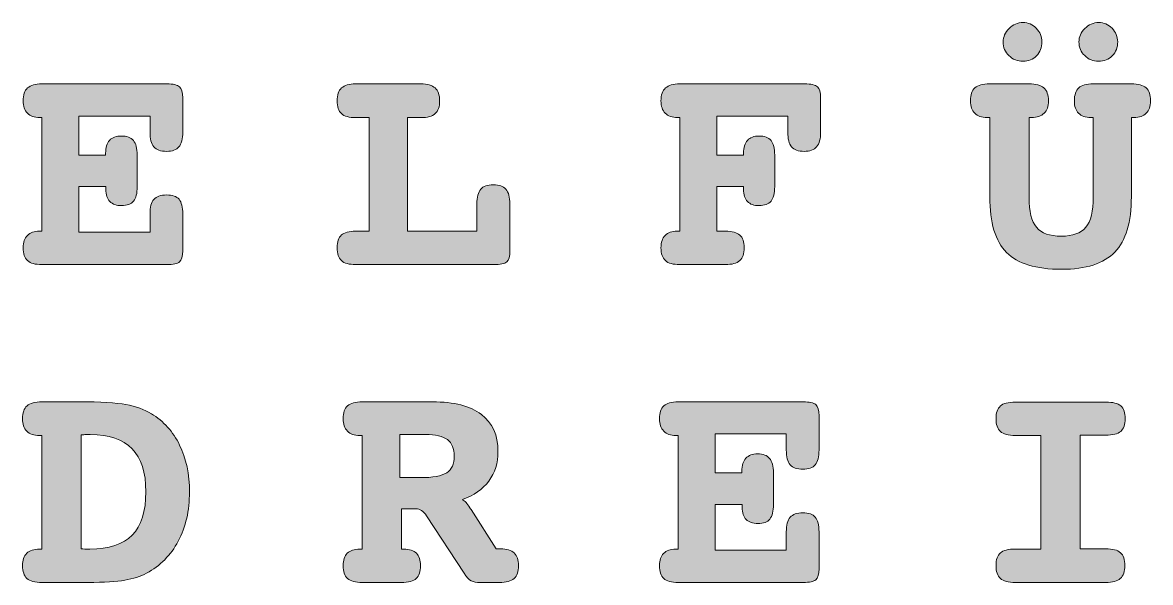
# Model space of a CAD drawing. Header units: inches. Extents: x 2 to 119, y -59 to -2.
# Drawn here: x 2 to 28.76, y -59 to -45.71 of the extents above; entities that cross this region are included whole.
import ezdxf

# ---------------------------------------------------------------- set-up
doc = ezdxf.new("R2010")
doc.units = ezdxf.units.IN
doc.header["$MEASUREMENT"] = 0
doc.layers.add('Ebene 1', color=7, linetype='Continuous')

# ---------------------------------------------------------------- blocks, each defined once
blk = doc.blocks.new('block 2')
at = {"layer": 'Ebene 1', "true_color": 0xffffff}
h = blk.add_hatch(color=7, dxfattribs=at)
h.dxf.hatch_style = 2
edge = h.paths.add_edge_path()
edge.add_spline(control_points=[(24.951, -47.964), (24.951, -47.964), (24.889, -47.964), (24.889, -47.964), (24.759, -47.964), (24.66, -47.93), (24.593, -47.862), (24.525, -47.795), (24.492, -47.696), (24.492, -47.565), (24.492, -47.423), (24.527, -47.321), (24.598, -47.258), (24.669, -47.195), (24.787, -47.164), (24.951, -47.164), (24.951, -47.164), (25.884, -47.164), (25.884, -47.164), (26.046, -47.164), (26.163, -47.195), (26.235, -47.258), (26.307, -47.321), (26.344, -47.423), (26.344, -47.565), (26.344, -47.696), (26.309, -47.795), (26.24, -47.862), (26.172, -47.93), (26.072, -47.964), (25.942, -47.964), (25.942, -47.964), (25.884, -47.964), (25.884, -47.964), (25.884, -47.964), (25.884, -49.855), (25.884, -49.855), (25.884, -50.191), (25.943, -50.429), (26.06, -50.57), (26.177, -50.711), (26.373, -50.781), (26.647, -50.781), (26.918, -50.781), (27.112, -50.71), (27.23, -50.568), (27.348, -50.426), (27.407, -50.188), (27.407, -49.855), (27.407, -49.855), (27.407, -47.964), (27.407, -47.964), (27.407, -47.964), (27.349, -47.964), (27.349, -47.964), (27.221, -47.964), (27.124, -47.93), (27.058, -47.862), (26.992, -47.795), (26.959, -47.696), (26.959, -47.565), (26.959, -47.423), (26.993, -47.321), (27.062, -47.258), (27.13, -47.195), (27.246, -47.164), (27.407, -47.164), (27.407, -47.164), (28.311, -47.164), (28.311, -47.164), (28.475, -47.164), (28.592, -47.195), (28.661, -47.258), (28.729, -47.321), (28.764, -47.423), (28.764, -47.565), (28.764, -47.696), (28.73, -47.795), (28.664, -47.862), (28.598, -47.93), (28.501, -47.964), (28.373, -47.964), (28.373, -47.964), (28.311, -47.964), (28.311, -47.964), (28.311, -47.964), (28.311, -49.841), (28.311, -49.841), (28.311, -50.449), (28.181, -50.888), (27.919, -51.159), (27.657, -51.431), (27.236, -51.567), (26.655, -51.567), (26.049, -51.567), (25.614, -51.433), (25.349, -51.167), (25.084, -50.9), (24.951, -50.458), (24.951, -49.841), (24.951, -49.841), (24.951, -47.964), (24.951, -47.964)], knot_values=[0, 0, 0, 0, 1, 1, 1, 2, 2, 2, 3, 3, 3, 4, 4, 4, 5, 5, 5, 6, 6, 6, 7, 7, 7, 8, 8, 8, 9, 9, 9, 10, 10, 10, 11, 11, 11, 12, 12, 12, 13, 13, 13, 14, 14, 14, 15, 15, 15, 16, 16, 16, 17, 17, 17, 18, 18, 18, 19, 19, 19, 20, 20, 20, 21, 21, 21, 22, 22, 22, 23, 23, 23, 24, 24, 24, 25, 25, 25, 26, 26, 26, 27, 27, 27, 28, 28, 28, 29, 29, 29, 30, 30, 30, 31, 31, 31, 32, 32, 32, 33, 33, 33, 34, 34, 34, 34], degree=3, periodic=1)
edge = h.paths.add_edge_path()
edge.add_spline(control_points=[(25.269, -46.166), (25.269, -46.045), (25.316, -45.938), (25.41, -45.846), (25.503, -45.753), (25.613, -45.706), (25.74, -45.706), (25.861, -45.706), (25.966, -45.752), (26.055, -45.844), (26.144, -45.936), (26.188, -46.043), (26.188, -46.166), (26.188, -46.301), (26.146, -46.411), (26.062, -46.497), (25.978, -46.582), (25.871, -46.625), (25.74, -46.625), (25.608, -46.625), (25.497, -46.581), (25.406, -46.493), (25.315, -46.405), (25.269, -46.296), (25.269, -46.166)], knot_values=[0, 0, 0, 0, 1, 1, 1, 2, 2, 2, 3, 3, 3, 4, 4, 4, 5, 5, 5, 6, 6, 6, 7, 7, 7, 8, 8, 8, 8], degree=3, periodic=1)
edge = h.paths.add_edge_path()
edge.add_spline(control_points=[(27.067, -46.166), (27.067, -46.045), (27.114, -45.938), (27.208, -45.846), (27.302, -45.753), (27.411, -45.706), (27.534, -45.706), (27.657, -45.706), (27.763, -45.752), (27.852, -45.844), (27.941, -45.936), (27.986, -46.043), (27.986, -46.166), (27.986, -46.301), (27.944, -46.411), (27.859, -46.497), (27.775, -46.582), (27.666, -46.625), (27.534, -46.625), (27.403, -46.625), (27.293, -46.581), (27.203, -46.493), (27.112, -46.405), (27.067, -46.296), (27.067, -46.166)], knot_values=[0, 0, 0, 0, 1, 1, 1, 2, 2, 2, 3, 3, 3, 4, 4, 4, 5, 5, 5, 6, 6, 6, 7, 7, 7, 8, 8, 8, 8], degree=3, periodic=1)
h = blk.add_hatch(color=7, dxfattribs=at)
h.dxf.hatch_style = 2
edge = h.paths.add_edge_path()
edge.add_spline(control_points=[(5.424, -47.164), (5.571, -47.164), (5.671, -47.186), (5.723, -47.231), (5.774, -47.276), (5.801, -47.364), (5.801, -47.497), (5.801, -47.497), (5.801, -48.307), (5.801, -48.307), (5.801, -48.471), (5.77, -48.589), (5.71, -48.66), (5.65, -48.731), (5.552, -48.766), (5.417, -48.766), (5.277, -48.766), (5.176, -48.731), (5.115, -48.658), (5.053, -48.586), (5.023, -48.469), (5.023, -48.307), (5.023, -48.307), (5.023, -47.927), (5.023, -47.927), (5.023, -47.927), (3.337, -47.927), (3.337, -47.927), (3.337, -47.927), (3.337, -48.853), (3.337, -48.853), (3.337, -48.853), (3.97, -48.853), (3.97, -48.853), (3.97, -48.853), (3.97, -48.81), (3.97, -48.81), (3.97, -48.675), (4.001, -48.573), (4.064, -48.504), (4.127, -48.436), (4.22, -48.401), (4.343, -48.401), (4.473, -48.401), (4.568, -48.437), (4.628, -48.508), (4.689, -48.579), (4.719, -48.694), (4.719, -48.853), (4.719, -48.853), (4.719, -49.602), (4.719, -49.602), (4.719, -49.764), (4.69, -49.879), (4.632, -49.949), (4.574, -50.019), (4.48, -50.054), (4.35, -50.054), (4.227, -50.054), (4.134, -50.022), (4.071, -49.958), (4.009, -49.895), (3.977, -49.797), (3.977, -49.667), (3.977, -49.667), (3.977, -49.602), (3.977, -49.602), (3.977, -49.602), (3.337, -49.602), (3.337, -49.602), (3.337, -49.602), (3.337, -50.684), (3.337, -50.684), (3.337, -50.684), (5.023, -50.684), (5.023, -50.684), (5.023, -50.684), (5.023, -50.253), (5.023, -50.253), (5.023, -50.092), (5.053, -49.976), (5.115, -49.906), (5.176, -49.836), (5.277, -49.801), (5.417, -49.801), (5.555, -49.801), (5.653, -49.835), (5.712, -49.904), (5.771, -49.973), (5.801, -50.089), (5.801, -50.253), (5.801, -50.253), (5.801, -51.129), (5.801, -51.129), (5.801, -51.259), (5.775, -51.346), (5.725, -51.389), (5.674, -51.433), (5.574, -51.454), (5.424, -51.454), (5.424, -51.454), (2.458, -51.454), (2.458, -51.454), (2.299, -51.454), (2.185, -51.423), (2.116, -51.36), (2.048, -51.297), (2.013, -51.195), (2.013, -51.053), (2.013, -50.927), (2.046, -50.831), (2.113, -50.763), (2.179, -50.696), (2.274, -50.662), (2.397, -50.662), (2.397, -50.662), (2.458, -50.662), (2.458, -50.662), (2.458, -50.662), (2.458, -47.964), (2.458, -47.964), (2.458, -47.964), (2.404, -47.964), (2.404, -47.964), (2.278, -47.964), (2.182, -47.929), (2.114, -47.86), (2.047, -47.792), (2.013, -47.694), (2.013, -47.565), (2.013, -47.426), (2.048, -47.324), (2.118, -47.26), (2.188, -47.196), (2.301, -47.164), (2.458, -47.164), (2.458, -47.164), (5.424, -47.164), (5.424, -47.164)], knot_values=[0, 0, 0, 0, 1, 1, 1, 2, 2, 2, 3, 3, 3, 4, 4, 4, 5, 5, 5, 6, 6, 6, 7, 7, 7, 8, 8, 8, 9, 9, 9, 10, 10, 10, 11, 11, 11, 12, 12, 12, 13, 13, 13, 14, 14, 14, 15, 15, 15, 16, 16, 16, 17, 17, 17, 18, 18, 18, 19, 19, 19, 20, 20, 20, 21, 21, 21, 22, 22, 22, 23, 23, 23, 24, 24, 24, 25, 25, 25, 26, 26, 26, 27, 27, 27, 28, 28, 28, 29, 29, 29, 30, 30, 30, 31, 31, 31, 32, 32, 32, 33, 33, 33, 34, 34, 34, 35, 35, 35, 36, 36, 36, 37, 37, 37, 38, 38, 38, 39, 39, 39, 40, 40, 40, 41, 41, 41, 42, 42, 42, 43, 43, 43, 44, 44, 44, 45, 45, 45, 46, 46, 46, 46], degree=3, periodic=1)
h = blk.add_hatch(color=7, dxfattribs=at)
h.dxf.hatch_style = 2
edge = h.paths.add_edge_path()
edge.add_spline(control_points=[(9.903, -51.454), (9.746, -51.454), (9.634, -51.423), (9.566, -51.36), (9.499, -51.297), (9.465, -51.195), (9.465, -51.053), (9.465, -50.913), (9.499, -50.813), (9.566, -50.752), (9.634, -50.692), (9.746, -50.662), (9.903, -50.662), (9.903, -50.662), (10.221, -50.662), (10.221, -50.662), (10.221, -50.662), (10.221, -47.964), (10.221, -47.964), (10.221, -47.964), (9.903, -47.964), (9.903, -47.964), (9.746, -47.964), (9.634, -47.932), (9.566, -47.869), (9.499, -47.807), (9.465, -47.706), (9.465, -47.565), (9.465, -47.426), (9.499, -47.324), (9.568, -47.26), (9.637, -47.196), (9.748, -47.164), (9.903, -47.164), (9.903, -47.164), (11.451, -47.164), (11.451, -47.164), (11.605, -47.164), (11.718, -47.196), (11.789, -47.26), (11.86, -47.324), (11.896, -47.426), (11.896, -47.565), (11.896, -47.706), (11.861, -47.807), (11.791, -47.869), (11.721, -47.932), (11.608, -47.964), (11.451, -47.964), (11.451, -47.964), (11.132, -47.964), (11.132, -47.964), (11.132, -47.964), (11.132, -50.662), (11.132, -50.662), (11.132, -50.662), (12.778, -50.662), (12.778, -50.662), (12.778, -50.662), (12.778, -50.018), (12.778, -50.018), (12.778, -49.854), (12.809, -49.736), (12.871, -49.666), (12.932, -49.594), (13.032, -49.559), (13.169, -49.559), (13.307, -49.559), (13.407, -49.594), (13.469, -49.666), (13.532, -49.736), (13.563, -49.854), (13.563, -50.018), (13.563, -50.018), (13.563, -51.129), (13.563, -51.129), (13.563, -51.259), (13.538, -51.346), (13.487, -51.389), (13.437, -51.433), (13.335, -51.454), (13.184, -51.454), (13.184, -51.454), (9.903, -51.454), (9.903, -51.454)], knot_values=[0, 0, 0, 0, 1, 1, 1, 2, 2, 2, 3, 3, 3, 4, 4, 4, 5, 5, 5, 6, 6, 6, 7, 7, 7, 8, 8, 8, 9, 9, 9, 10, 10, 10, 11, 11, 11, 12, 12, 12, 13, 13, 13, 14, 14, 14, 15, 15, 15, 16, 16, 16, 17, 17, 17, 18, 18, 18, 19, 19, 19, 20, 20, 20, 21, 21, 21, 22, 22, 22, 23, 23, 23, 24, 24, 24, 25, 25, 25, 26, 26, 26, 27, 27, 27, 28, 28, 28, 28], degree=3, periodic=1)
h = blk.add_hatch(color=7, dxfattribs=at)
h.dxf.hatch_style = 2
edge = h.paths.add_edge_path()
edge.add_spline(control_points=[(20.559, -47.164), (20.709, -47.164), (20.809, -47.186), (20.86, -47.231), (20.91, -47.276), (20.936, -47.364), (20.936, -47.497), (20.936, -47.497), (20.936, -48.307), (20.936, -48.307), (20.936, -48.469), (20.905, -48.586), (20.843, -48.658), (20.782, -48.731), (20.682, -48.766), (20.545, -48.766), (20.408, -48.766), (20.309, -48.731), (20.248, -48.66), (20.188, -48.589), (20.158, -48.471), (20.158, -48.307), (20.158, -48.307), (20.158, -47.927), (20.158, -47.927), (20.158, -47.927), (18.476, -47.927), (18.476, -47.927), (18.476, -47.927), (18.476, -48.853), (18.476, -48.853), (18.476, -48.853), (19.109, -48.853), (19.109, -48.853), (19.109, -48.853), (19.109, -48.81), (19.109, -48.81), (19.109, -48.675), (19.14, -48.573), (19.201, -48.504), (19.263, -48.436), (19.355, -48.401), (19.478, -48.401), (19.608, -48.401), (19.702, -48.437), (19.76, -48.508), (19.818, -48.579), (19.847, -48.694), (19.847, -48.853), (19.847, -48.853), (19.847, -49.602), (19.847, -49.602), (19.847, -49.764), (19.818, -49.879), (19.76, -49.949), (19.702, -50.019), (19.608, -50.054), (19.478, -50.054), (19.355, -50.054), (19.263, -50.022), (19.201, -49.958), (19.14, -49.895), (19.109, -49.797), (19.109, -49.667), (19.109, -49.667), (19.109, -49.602), (19.109, -49.602), (19.109, -49.602), (18.476, -49.602), (18.476, -49.602), (18.476, -49.602), (18.476, -50.662), (18.476, -50.662), (18.476, -50.662), (18.676, -50.662), (18.676, -50.662), (18.836, -50.662), (18.951, -50.693), (19.02, -50.754), (19.089, -50.816), (19.123, -50.915), (19.123, -51.053), (19.123, -51.195), (19.088, -51.297), (19.018, -51.36), (18.948, -51.423), (18.833, -51.454), (18.676, -51.454), (18.676, -51.454), (17.593, -51.454), (17.593, -51.454), (17.436, -51.454), (17.323, -51.423), (17.253, -51.36), (17.183, -51.297), (17.148, -51.195), (17.148, -51.053), (17.148, -50.927), (17.181, -50.831), (17.248, -50.763), (17.314, -50.696), (17.409, -50.662), (17.532, -50.662), (17.532, -50.662), (17.593, -50.662), (17.593, -50.662), (17.593, -50.662), (17.593, -47.964), (17.593, -47.964), (17.593, -47.964), (17.539, -47.964), (17.539, -47.964), (17.414, -47.964), (17.317, -47.929), (17.25, -47.86), (17.182, -47.792), (17.148, -47.694), (17.148, -47.565), (17.148, -47.426), (17.184, -47.324), (17.255, -47.26), (17.326, -47.196), (17.439, -47.164), (17.593, -47.164), (17.593, -47.164), (20.559, -47.164), (20.559, -47.164)], knot_values=[0, 0, 0, 0, 1, 1, 1, 2, 2, 2, 3, 3, 3, 4, 4, 4, 5, 5, 5, 6, 6, 6, 7, 7, 7, 8, 8, 8, 9, 9, 9, 10, 10, 10, 11, 11, 11, 12, 12, 12, 13, 13, 13, 14, 14, 14, 15, 15, 15, 16, 16, 16, 17, 17, 17, 18, 18, 18, 19, 19, 19, 20, 20, 20, 21, 21, 21, 22, 22, 22, 23, 23, 23, 24, 24, 24, 25, 25, 25, 26, 26, 26, 27, 27, 27, 28, 28, 28, 29, 29, 29, 30, 30, 30, 31, 31, 31, 32, 32, 32, 33, 33, 33, 34, 34, 34, 35, 35, 35, 36, 36, 36, 37, 37, 37, 38, 38, 38, 39, 39, 39, 40, 40, 40, 41, 41, 41, 42, 42, 42, 42], degree=3, periodic=1)
h = blk.add_hatch(color=7, dxfattribs=at)
h.dxf.hatch_style = 2
edge = h.paths.add_edge_path()
edge.add_spline(control_points=[(2.458, -59.004), (2.292, -59.004), (2.174, -58.972), (2.104, -58.91), (2.034, -58.847), (1.999, -58.745), (1.999, -58.602), (1.999, -58.475), (2.032, -58.377), (2.1, -58.311), (2.167, -58.245), (2.266, -58.211), (2.397, -58.211), (2.397, -58.211), (2.458, -58.211), (2.458, -58.211), (2.458, -58.211), (2.458, -55.513), (2.458, -55.513), (2.458, -55.513), (2.397, -55.513), (2.397, -55.513), (2.266, -55.513), (2.167, -55.479), (2.1, -55.412), (2.032, -55.344), (1.999, -55.245), (1.999, -55.115), (1.999, -54.973), (2.034, -54.87), (2.105, -54.808), (2.176, -54.745), (2.294, -54.714), (2.458, -54.714), (2.458, -54.714), (3.352, -54.714), (3.352, -54.714), (3.851, -54.714), (4.218, -54.735), (4.453, -54.779), (4.688, -54.822), (4.889, -54.894), (5.055, -54.996), (5.347, -55.174), (5.571, -55.423), (5.726, -55.743), (5.882, -56.062), (5.96, -56.433), (5.96, -56.855), (5.96, -57.299), (5.871, -57.688), (5.694, -58.022), (5.516, -58.356), (5.265, -58.61), (4.94, -58.783), (4.795, -58.86), (4.624, -58.916), (4.428, -58.951), (4.231, -58.986), (3.938, -59.004), (3.547, -59.004), (3.547, -59.004), (3.138, -59.004), (3.138, -59.004), (3.138, -59.004), (2.458, -59.004), (2.458, -59.004)], knot_values=[0, 0, 0, 0, 1, 1, 1, 2, 2, 2, 3, 3, 3, 4, 4, 4, 5, 5, 5, 6, 6, 6, 7, 7, 7, 8, 8, 8, 9, 9, 9, 10, 10, 10, 11, 11, 11, 12, 12, 12, 13, 13, 13, 14, 14, 14, 15, 15, 15, 16, 16, 16, 17, 17, 17, 18, 18, 18, 19, 19, 19, 20, 20, 20, 21, 21, 21, 22, 22, 22, 22], degree=3, periodic=1)
edge = h.paths.add_edge_path()
edge.add_spline(control_points=[(3.391, -58.205), (3.418, -58.207), (3.445, -58.209), (3.473, -58.21), (3.5, -58.211), (3.542, -58.211), (3.598, -58.211), (4.051, -58.211), (4.385, -58.101), (4.601, -57.879), (4.817, -57.657), (4.925, -57.313), (4.925, -56.848), (4.925, -56.392), (4.816, -56.052), (4.598, -55.828), (4.379, -55.603), (4.049, -55.491), (3.605, -55.491), (3.547, -55.491), (3.503, -55.492), (3.475, -55.493), (3.446, -55.494), (3.418, -55.496), (3.391, -55.499), (3.391, -55.499), (3.391, -58.205), (3.391, -58.205)], knot_values=[0, 0, 0, 0, 1, 1, 1, 2, 2, 2, 3, 3, 3, 4, 4, 4, 5, 5, 5, 6, 6, 6, 7, 7, 7, 8, 8, 8, 9, 9, 9, 9], degree=3, periodic=1)
h = blk.add_hatch(color=7, dxfattribs=at)
h.dxf.hatch_style = 2
edge = h.paths.add_edge_path()
edge.add_spline(control_points=[(11.585, -57.419), (11.551, -57.366), (11.512, -57.326), (11.469, -57.298), (11.425, -57.271), (11.38, -57.256), (11.331, -57.256), (11.331, -57.256), (10.991, -57.256), (10.991, -57.256), (10.991, -57.256), (10.991, -58.211), (10.991, -58.211), (10.991, -58.211), (11.049, -58.211), (11.049, -58.211), (11.18, -58.211), (11.278, -58.245), (11.344, -58.311), (11.41, -58.377), (11.444, -58.475), (11.444, -58.602), (11.444, -58.745), (11.409, -58.847), (11.34, -58.91), (11.272, -58.972), (11.155, -59.004), (10.991, -59.004), (10.991, -59.004), (10.058, -59.004), (10.058, -59.004), (9.897, -59.004), (9.781, -58.972), (9.711, -58.91), (9.641, -58.847), (9.606, -58.745), (9.606, -58.602), (9.606, -58.475), (9.639, -58.377), (9.705, -58.311), (9.772, -58.245), (9.87, -58.211), (10, -58.211), (10, -58.211), (10.058, -58.211), (10.058, -58.211), (10.058, -58.211), (10.058, -55.513), (10.058, -55.513), (10.058, -55.513), (10, -55.513), (10, -55.513), (9.872, -55.513), (9.775, -55.479), (9.707, -55.41), (9.64, -55.341), (9.606, -55.243), (9.606, -55.115), (9.606, -54.973), (9.641, -54.87), (9.711, -54.808), (9.781, -54.745), (9.897, -54.714), (10.058, -54.714), (10.058, -54.714), (11.726, -54.714), (11.726, -54.714), (12.237, -54.714), (12.624, -54.813), (12.887, -55.012), (13.15, -55.211), (13.281, -55.505), (13.281, -55.893), (13.281, -56.165), (13.208, -56.4), (13.062, -56.596), (12.916, -56.793), (12.707, -56.938), (12.435, -57.033), (12.493, -57.064), (12.552, -57.129), (12.612, -57.228), (12.626, -57.252), (12.636, -57.267), (12.641, -57.275), (12.641, -57.275), (13.234, -58.208), (13.234, -58.208), (13.246, -58.208), (13.261, -58.207), (13.278, -58.206), (13.294, -58.205), (13.317, -58.205), (13.346, -58.205), (13.489, -58.205), (13.595, -58.238), (13.665, -58.304), (13.735, -58.37), (13.77, -58.47), (13.77, -58.602), (13.77, -58.745), (13.734, -58.847), (13.663, -58.91), (13.592, -58.972), (13.474, -59.004), (13.31, -59.004), (13.31, -59.004), (12.865, -59.004), (12.865, -59.004), (12.771, -59.004), (12.698, -58.991), (12.645, -58.964), (12.591, -58.938), (12.535, -58.877), (12.475, -58.783), (12.475, -58.783), (11.585, -57.419), (11.585, -57.419)], knot_values=[0, 0, 0, 0, 1, 1, 1, 2, 2, 2, 3, 3, 3, 4, 4, 4, 5, 5, 5, 6, 6, 6, 7, 7, 7, 8, 8, 8, 9, 9, 9, 10, 10, 10, 11, 11, 11, 12, 12, 12, 13, 13, 13, 14, 14, 14, 15, 15, 15, 16, 16, 16, 17, 17, 17, 18, 18, 18, 19, 19, 19, 20, 20, 20, 21, 21, 21, 22, 22, 22, 23, 23, 23, 24, 24, 24, 25, 25, 25, 26, 26, 26, 27, 27, 27, 28, 28, 28, 29, 29, 29, 30, 30, 30, 31, 31, 31, 32, 32, 32, 33, 33, 33, 34, 34, 34, 35, 35, 35, 36, 36, 36, 37, 37, 37, 38, 38, 38, 39, 39, 39, 39], degree=3, periodic=1)
edge = h.paths.add_edge_path()
edge.add_spline(control_points=[(10.948, -56.515), (10.948, -56.515), (11.436, -56.515), (11.436, -56.515), (11.735, -56.515), (11.945, -56.476), (12.064, -56.399), (12.183, -56.322), (12.243, -56.191), (12.243, -56.005), (12.243, -55.824), (12.189, -55.693), (12.082, -55.612), (11.975, -55.532), (11.799, -55.491), (11.556, -55.491), (11.556, -55.491), (10.948, -55.491), (10.948, -55.491), (10.948, -55.491), (10.948, -56.515), (10.948, -56.515)], knot_values=[0, 0, 0, 0, 1, 1, 1, 2, 2, 2, 3, 3, 3, 4, 4, 4, 5, 5, 5, 6, 6, 6, 7, 7, 7, 7], degree=3, periodic=1)
h = blk.add_hatch(color=7, dxfattribs=at)
h.dxf.hatch_style = 2
edge = h.paths.add_edge_path()
edge.add_spline(control_points=[(20.523, -54.714), (20.67, -54.714), (20.77, -54.736), (20.822, -54.78), (20.873, -54.825), (20.899, -54.914), (20.899, -55.046), (20.899, -55.046), (20.899, -55.857), (20.899, -55.857), (20.899, -56.021), (20.869, -56.138), (20.809, -56.209), (20.749, -56.28), (20.651, -56.316), (20.516, -56.316), (20.376, -56.316), (20.276, -56.28), (20.214, -56.208), (20.153, -56.135), (20.122, -56.018), (20.122, -55.857), (20.122, -55.857), (20.122, -55.477), (20.122, -55.477), (20.122, -55.477), (18.436, -55.477), (18.436, -55.477), (18.436, -55.477), (18.436, -56.403), (18.436, -56.403), (18.436, -56.403), (19.069, -56.403), (19.069, -56.403), (19.069, -56.403), (19.069, -56.359), (19.069, -56.359), (19.069, -56.225), (19.1, -56.123), (19.163, -56.054), (19.226, -55.985), (19.319, -55.951), (19.442, -55.951), (19.572, -55.951), (19.667, -55.986), (19.727, -56.058), (19.788, -56.129), (19.818, -56.244), (19.818, -56.403), (19.818, -56.403), (19.818, -57.152), (19.818, -57.152), (19.818, -57.313), (19.789, -57.429), (19.731, -57.499), (19.673, -57.569), (19.579, -57.604), (19.449, -57.604), (19.326, -57.604), (19.233, -57.572), (19.17, -57.508), (19.108, -57.444), (19.076, -57.347), (19.076, -57.217), (19.076, -57.217), (19.076, -57.152), (19.076, -57.152), (19.076, -57.152), (18.436, -57.152), (18.436, -57.152), (18.436, -57.152), (18.436, -58.233), (18.436, -58.233), (18.436, -58.233), (20.122, -58.233), (20.122, -58.233), (20.122, -58.233), (20.122, -57.803), (20.122, -57.803), (20.122, -57.641), (20.153, -57.526), (20.214, -57.456), (20.276, -57.386), (20.376, -57.351), (20.516, -57.351), (20.654, -57.351), (20.752, -57.385), (20.811, -57.454), (20.87, -57.522), (20.899, -57.639), (20.899, -57.803), (20.899, -57.803), (20.899, -58.678), (20.899, -58.678), (20.899, -58.808), (20.874, -58.895), (20.824, -58.939), (20.773, -58.982), (20.673, -59.004), (20.523, -59.004), (20.523, -59.004), (17.557, -59.004), (17.557, -59.004), (17.398, -59.004), (17.284, -58.972), (17.215, -58.91), (17.146, -58.847), (17.112, -58.745), (17.112, -58.602), (17.112, -58.477), (17.145, -58.381), (17.212, -58.313), (17.278, -58.246), (17.373, -58.211), (17.496, -58.211), (17.496, -58.211), (17.557, -58.211), (17.557, -58.211), (17.557, -58.211), (17.557, -55.513), (17.557, -55.513), (17.557, -55.513), (17.503, -55.513), (17.503, -55.513), (17.377, -55.513), (17.281, -55.479), (17.213, -55.41), (17.146, -55.341), (17.112, -55.243), (17.112, -55.115), (17.112, -54.975), (17.147, -54.873), (17.217, -54.809), (17.287, -54.746), (17.4, -54.714), (17.557, -54.714), (17.557, -54.714), (20.523, -54.714), (20.523, -54.714)], knot_values=[0, 0, 0, 0, 1, 1, 1, 2, 2, 2, 3, 3, 3, 4, 4, 4, 5, 5, 5, 6, 6, 6, 7, 7, 7, 8, 8, 8, 9, 9, 9, 10, 10, 10, 11, 11, 11, 12, 12, 12, 13, 13, 13, 14, 14, 14, 15, 15, 15, 16, 16, 16, 17, 17, 17, 18, 18, 18, 19, 19, 19, 20, 20, 20, 21, 21, 21, 22, 22, 22, 23, 23, 23, 24, 24, 24, 25, 25, 25, 26, 26, 26, 27, 27, 27, 28, 28, 28, 29, 29, 29, 30, 30, 30, 31, 31, 31, 32, 32, 32, 33, 33, 33, 34, 34, 34, 35, 35, 35, 36, 36, 36, 37, 37, 37, 38, 38, 38, 39, 39, 39, 40, 40, 40, 41, 41, 41, 42, 42, 42, 43, 43, 43, 44, 44, 44, 45, 45, 45, 46, 46, 46, 46], degree=3, periodic=1)
h = blk.add_hatch(color=7, dxfattribs=at)
h.dxf.hatch_style = 2
edge = h.paths.add_edge_path()
edge.add_spline(control_points=[(27.704, -54.721), (27.875, -54.721), (27.994, -54.751), (28.062, -54.811), (28.129, -54.872), (28.163, -54.973), (28.163, -55.115), (28.163, -55.255), (28.128, -55.355), (28.058, -55.415), (27.988, -55.476), (27.87, -55.506), (27.704, -55.506), (27.704, -55.506), (27.096, -55.506), (27.096, -55.506), (27.096, -55.506), (27.096, -58.205), (27.096, -58.205), (27.096, -58.205), (27.704, -58.205), (27.704, -58.205), (27.868, -58.205), (27.984, -58.235), (28.053, -58.297), (28.121, -58.358), (28.156, -58.46), (28.156, -58.602), (28.156, -58.742), (28.12, -58.844), (28.049, -58.908), (27.978, -58.972), (27.863, -59.004), (27.704, -59.004), (27.704, -59.004), (25.555, -59.004), (25.555, -59.004), (25.391, -59.004), (25.274, -58.972), (25.204, -58.91), (25.134, -58.847), (25.099, -58.745), (25.099, -58.602), (25.099, -58.463), (25.134, -58.362), (25.202, -58.302), (25.271, -58.242), (25.389, -58.211), (25.555, -58.211), (25.555, -58.211), (26.163, -58.211), (26.163, -58.211), (26.163, -58.211), (26.163, -55.513), (26.163, -55.513), (26.163, -55.513), (25.555, -55.513), (25.555, -55.513), (25.391, -55.513), (25.274, -55.482), (25.204, -55.419), (25.134, -55.356), (25.099, -55.255), (25.099, -55.115), (25.099, -54.975), (25.134, -54.875), (25.202, -54.813), (25.271, -54.752), (25.389, -54.721), (25.555, -54.721), (25.555, -54.721), (27.704, -54.721), (27.704, -54.721)], knot_values=[0, 0, 0, 0, 1, 1, 1, 2, 2, 2, 3, 3, 3, 4, 4, 4, 5, 5, 5, 6, 6, 6, 7, 7, 7, 8, 8, 8, 9, 9, 9, 10, 10, 10, 11, 11, 11, 12, 12, 12, 13, 13, 13, 14, 14, 14, 15, 15, 15, 16, 16, 16, 17, 17, 17, 18, 18, 18, 19, 19, 19, 20, 20, 20, 21, 21, 21, 22, 22, 22, 23, 23, 23, 24, 24, 24, 24], degree=3, periodic=1)
at = {"layer": 'Ebene 1', "lineweight": 0}
for points, knots in [([(25.269, -46.166), (25.269, -46.045), (25.316, -45.938), (25.41, -45.846), (25.503, -45.753), (25.613, -45.706), (25.74, -45.706), (25.861, -45.706), (25.966, -45.752), (26.055, -45.844), (26.144, -45.936), (26.188, -46.043), (26.188, -46.166), (26.188, -46.301), (26.146, -46.411), (26.062, -46.497), (25.978, -46.582), (25.871, -46.625), (25.74, -46.625), (25.608, -46.625), (25.497, -46.581), (25.406, -46.493), (25.315, -46.405), (25.269, -46.296), (25.269, -46.166)], [0, 0, 0, 0, 1, 1, 1, 2, 2, 2, 3, 3, 3, 4, 4, 4, 5, 5, 5, 6, 6, 6, 7, 7, 7, 8, 8, 8, 8]), ([(27.067, -46.166), (27.067, -46.045), (27.114, -45.938), (27.208, -45.846), (27.302, -45.753), (27.411, -45.706), (27.534, -45.706), (27.657, -45.706), (27.763, -45.752), (27.852, -45.844), (27.941, -45.936), (27.986, -46.043), (27.986, -46.166), (27.986, -46.301), (27.944, -46.411), (27.859, -46.497), (27.775, -46.582), (27.666, -46.625), (27.534, -46.625), (27.403, -46.625), (27.293, -46.581), (27.203, -46.493), (27.112, -46.405), (27.067, -46.296), (27.067, -46.166)], [0, 0, 0, 0, 1, 1, 1, 2, 2, 2, 3, 3, 3, 4, 4, 4, 5, 5, 5, 6, 6, 6, 7, 7, 7, 8, 8, 8, 8]), ([(5.424, -47.164), (5.571, -47.164), (5.671, -47.186), (5.723, -47.231), (5.774, -47.276), (5.801, -47.364), (5.801, -47.497), (5.801, -47.497), (5.801, -48.307), (5.801, -48.307), (5.801, -48.471), (5.77, -48.589), (5.71, -48.66), (5.65, -48.731), (5.552, -48.766), (5.417, -48.766), (5.277, -48.766), (5.176, -48.731), (5.115, -48.658), (5.053, -48.586), (5.023, -48.469), (5.023, -48.307), (5.023, -48.307), (5.023, -47.927), (5.023, -47.927), (5.023, -47.927), (3.337, -47.927), (3.337, -47.927), (3.337, -47.927), (3.337, -48.853), (3.337, -48.853), (3.337, -48.853), (3.97, -48.853), (3.97, -48.853), (3.97, -48.853), (3.97, -48.81), (3.97, -48.81), (3.97, -48.675), (4.001, -48.573), (4.064, -48.504), (4.127, -48.436), (4.22, -48.401), (4.343, -48.401), (4.473, -48.401), (4.568, -48.437), (4.628, -48.508), (4.689, -48.579), (4.719, -48.694), (4.719, -48.853), (4.719, -48.853), (4.719, -49.602), (4.719, -49.602), (4.719, -49.764), (4.69, -49.879), (4.632, -49.949), (4.574, -50.019), (4.48, -50.054), (4.35, -50.054), (4.227, -50.054), (4.134, -50.022), (4.071, -49.958), (4.009, -49.895), (3.977, -49.797), (3.977, -49.667), (3.977, -49.667), (3.977, -49.602), (3.977, -49.602), (3.977, -49.602), (3.337, -49.602), (3.337, -49.602), (3.337, -49.602), (3.337, -50.684), (3.337, -50.684), (3.337, -50.684), (5.023, -50.684), (5.023, -50.684), (5.023, -50.684), (5.023, -50.253), (5.023, -50.253), (5.023, -50.092), (5.053, -49.976), (5.115, -49.906), (5.176, -49.836), (5.277, -49.801), (5.417, -49.801), (5.555, -49.801), (5.653, -49.835), (5.712, -49.904), (5.771, -49.973), (5.801, -50.089), (5.801, -50.253), (5.801, -50.253), (5.801, -51.129), (5.801, -51.129), (5.801, -51.259), (5.775, -51.346), (5.725, -51.389), (5.674, -51.433), (5.574, -51.454), (5.424, -51.454), (5.424, -51.454), (2.458, -51.454), (2.458, -51.454), (2.299, -51.454), (2.185, -51.423), (2.116, -51.36), (2.048, -51.297), (2.013, -51.195), (2.013, -51.053), (2.013, -50.927), (2.046, -50.831), (2.113, -50.763), (2.179, -50.696), (2.274, -50.662), (2.397, -50.662), (2.397, -50.662), (2.458, -50.662), (2.458, -50.662), (2.458, -50.662), (2.458, -47.964), (2.458, -47.964), (2.458, -47.964), (2.404, -47.964), (2.404, -47.964), (2.278, -47.964), (2.182, -47.929), (2.114, -47.86), (2.047, -47.792), (2.013, -47.694), (2.013, -47.565), (2.013, -47.426), (2.048, -47.324), (2.118, -47.26), (2.188, -47.196), (2.301, -47.164), (2.458, -47.164), (2.458, -47.164), (5.424, -47.164), (5.424, -47.164)], [0, 0, 0, 0, 1, 1, 1, 2, 2, 2, 3, 3, 3, 4, 4, 4, 5, 5, 5, 6, 6, 6, 7, 7, 7, 8, 8, 8, 9, 9, 9, 10, 10, 10, 11, 11, 11, 12, 12, 12, 13, 13, 13, 14, 14, 14, 15, 15, 15, 16, 16, 16, 17, 17, 17, 18, 18, 18, 19, 19, 19, 20, 20, 20, 21, 21, 21, 22, 22, 22, 23, 23, 23, 24, 24, 24, 25, 25, 25, 26, 26, 26, 27, 27, 27, 28, 28, 28, 29, 29, 29, 30, 30, 30, 31, 31, 31, 32, 32, 32, 33, 33, 33, 34, 34, 34, 35, 35, 35, 36, 36, 36, 37, 37, 37, 38, 38, 38, 39, 39, 39, 40, 40, 40, 41, 41, 41, 42, 42, 42, 43, 43, 43, 44, 44, 44, 45, 45, 45, 46, 46, 46, 46]), ([(9.903, -51.454), (9.746, -51.454), (9.634, -51.423), (9.566, -51.36), (9.499, -51.297), (9.465, -51.195), (9.465, -51.053), (9.465, -50.913), (9.499, -50.813), (9.566, -50.752), (9.634, -50.692), (9.746, -50.662), (9.903, -50.662), (9.903, -50.662), (10.221, -50.662), (10.221, -50.662), (10.221, -50.662), (10.221, -47.964), (10.221, -47.964), (10.221, -47.964), (9.903, -47.964), (9.903, -47.964), (9.746, -47.964), (9.634, -47.932), (9.566, -47.869), (9.499, -47.807), (9.465, -47.706), (9.465, -47.565), (9.465, -47.426), (9.499, -47.324), (9.568, -47.26), (9.637, -47.196), (9.748, -47.164), (9.903, -47.164), (9.903, -47.164), (11.451, -47.164), (11.451, -47.164), (11.605, -47.164), (11.718, -47.196), (11.789, -47.26), (11.86, -47.324), (11.896, -47.426), (11.896, -47.565), (11.896, -47.706), (11.861, -47.807), (11.791, -47.869), (11.721, -47.932), (11.608, -47.964), (11.451, -47.964), (11.451, -47.964), (11.132, -47.964), (11.132, -47.964), (11.132, -47.964), (11.132, -50.662), (11.132, -50.662), (11.132, -50.662), (12.778, -50.662), (12.778, -50.662), (12.778, -50.662), (12.778, -50.018), (12.778, -50.018), (12.778, -49.854), (12.809, -49.736), (12.871, -49.666), (12.932, -49.594), (13.032, -49.559), (13.169, -49.559), (13.307, -49.559), (13.407, -49.594), (13.469, -49.666), (13.532, -49.736), (13.563, -49.854), (13.563, -50.018), (13.563, -50.018), (13.563, -51.129), (13.563, -51.129), (13.563, -51.259), (13.538, -51.346), (13.487, -51.389), (13.437, -51.433), (13.335, -51.454), (13.184, -51.454), (13.184, -51.454), (9.903, -51.454), (9.903, -51.454)], [0, 0, 0, 0, 1, 1, 1, 2, 2, 2, 3, 3, 3, 4, 4, 4, 5, 5, 5, 6, 6, 6, 7, 7, 7, 8, 8, 8, 9, 9, 9, 10, 10, 10, 11, 11, 11, 12, 12, 12, 13, 13, 13, 14, 14, 14, 15, 15, 15, 16, 16, 16, 17, 17, 17, 18, 18, 18, 19, 19, 19, 20, 20, 20, 21, 21, 21, 22, 22, 22, 23, 23, 23, 24, 24, 24, 25, 25, 25, 26, 26, 26, 27, 27, 27, 28, 28, 28, 28]), ([(20.559, -47.164), (20.709, -47.164), (20.809, -47.186), (20.86, -47.231), (20.91, -47.276), (20.936, -47.364), (20.936, -47.497), (20.936, -47.497), (20.936, -48.307), (20.936, -48.307), (20.936, -48.469), (20.905, -48.586), (20.843, -48.658), (20.782, -48.731), (20.682, -48.766), (20.545, -48.766), (20.408, -48.766), (20.309, -48.731), (20.248, -48.66), (20.188, -48.589), (20.158, -48.471), (20.158, -48.307), (20.158, -48.307), (20.158, -47.927), (20.158, -47.927), (20.158, -47.927), (18.476, -47.927), (18.476, -47.927), (18.476, -47.927), (18.476, -48.853), (18.476, -48.853), (18.476, -48.853), (19.109, -48.853), (19.109, -48.853), (19.109, -48.853), (19.109, -48.81), (19.109, -48.81), (19.109, -48.675), (19.14, -48.573), (19.201, -48.504), (19.263, -48.436), (19.355, -48.401), (19.478, -48.401), (19.608, -48.401), (19.702, -48.437), (19.76, -48.508), (19.818, -48.579), (19.847, -48.694), (19.847, -48.853), (19.847, -48.853), (19.847, -49.602), (19.847, -49.602), (19.847, -49.764), (19.818, -49.879), (19.76, -49.949), (19.702, -50.019), (19.608, -50.054), (19.478, -50.054), (19.355, -50.054), (19.263, -50.022), (19.201, -49.958), (19.14, -49.895), (19.109, -49.797), (19.109, -49.667), (19.109, -49.667), (19.109, -49.602), (19.109, -49.602), (19.109, -49.602), (18.476, -49.602), (18.476, -49.602), (18.476, -49.602), (18.476, -50.662), (18.476, -50.662), (18.476, -50.662), (18.676, -50.662), (18.676, -50.662), (18.836, -50.662), (18.951, -50.693), (19.02, -50.754), (19.089, -50.816), (19.123, -50.915), (19.123, -51.053), (19.123, -51.195), (19.088, -51.297), (19.018, -51.36), (18.948, -51.423), (18.833, -51.454), (18.676, -51.454), (18.676, -51.454), (17.593, -51.454), (17.593, -51.454), (17.436, -51.454), (17.323, -51.423), (17.253, -51.36), (17.183, -51.297), (17.148, -51.195), (17.148, -51.053), (17.148, -50.927), (17.181, -50.831), (17.248, -50.763), (17.314, -50.696), (17.409, -50.662), (17.532, -50.662), (17.532, -50.662), (17.593, -50.662), (17.593, -50.662), (17.593, -50.662), (17.593, -47.964), (17.593, -47.964), (17.593, -47.964), (17.539, -47.964), (17.539, -47.964), (17.414, -47.964), (17.317, -47.929), (17.25, -47.86), (17.182, -47.792), (17.148, -47.694), (17.148, -47.565), (17.148, -47.426), (17.184, -47.324), (17.255, -47.26), (17.326, -47.196), (17.439, -47.164), (17.593, -47.164), (17.593, -47.164), (20.559, -47.164), (20.559, -47.164)], [0, 0, 0, 0, 1, 1, 1, 2, 2, 2, 3, 3, 3, 4, 4, 4, 5, 5, 5, 6, 6, 6, 7, 7, 7, 8, 8, 8, 9, 9, 9, 10, 10, 10, 11, 11, 11, 12, 12, 12, 13, 13, 13, 14, 14, 14, 15, 15, 15, 16, 16, 16, 17, 17, 17, 18, 18, 18, 19, 19, 19, 20, 20, 20, 21, 21, 21, 22, 22, 22, 23, 23, 23, 24, 24, 24, 25, 25, 25, 26, 26, 26, 27, 27, 27, 28, 28, 28, 29, 29, 29, 30, 30, 30, 31, 31, 31, 32, 32, 32, 33, 33, 33, 34, 34, 34, 35, 35, 35, 36, 36, 36, 37, 37, 37, 38, 38, 38, 39, 39, 39, 40, 40, 40, 41, 41, 41, 42, 42, 42, 42]), ([(24.951, -47.964), (24.951, -47.964), (24.889, -47.964), (24.889, -47.964), (24.759, -47.964), (24.66, -47.93), (24.593, -47.862), (24.525, -47.795), (24.492, -47.696), (24.492, -47.565), (24.492, -47.423), (24.527, -47.321), (24.598, -47.258), (24.669, -47.195), (24.787, -47.164), (24.951, -47.164), (24.951, -47.164), (25.884, -47.164), (25.884, -47.164), (26.046, -47.164), (26.163, -47.195), (26.235, -47.258), (26.307, -47.321), (26.344, -47.423), (26.344, -47.565), (26.344, -47.696), (26.309, -47.795), (26.24, -47.862), (26.172, -47.93), (26.072, -47.964), (25.942, -47.964), (25.942, -47.964), (25.884, -47.964), (25.884, -47.964), (25.884, -47.964), (25.884, -49.855), (25.884, -49.855), (25.884, -50.191), (25.943, -50.429), (26.06, -50.57), (26.177, -50.711), (26.373, -50.781), (26.647, -50.781), (26.918, -50.781), (27.112, -50.71), (27.23, -50.568), (27.348, -50.426), (27.407, -50.188), (27.407, -49.855), (27.407, -49.855), (27.407, -47.964), (27.407, -47.964), (27.407, -47.964), (27.349, -47.964), (27.349, -47.964), (27.221, -47.964), (27.124, -47.93), (27.058, -47.862), (26.992, -47.795), (26.959, -47.696), (26.959, -47.565), (26.959, -47.423), (26.993, -47.321), (27.062, -47.258), (27.13, -47.195), (27.246, -47.164), (27.407, -47.164), (27.407, -47.164), (28.311, -47.164), (28.311, -47.164), (28.475, -47.164), (28.592, -47.195), (28.661, -47.258), (28.729, -47.321), (28.764, -47.423), (28.764, -47.565), (28.764, -47.696), (28.73, -47.795), (28.664, -47.862), (28.598, -47.93), (28.501, -47.964), (28.373, -47.964), (28.373, -47.964), (28.311, -47.964), (28.311, -47.964), (28.311, -47.964), (28.311, -49.841), (28.311, -49.841), (28.311, -50.449), (28.181, -50.888), (27.919, -51.159), (27.657, -51.431), (27.236, -51.567), (26.655, -51.567), (26.049, -51.567), (25.614, -51.433), (25.349, -51.167), (25.084, -50.9), (24.951, -50.458), (24.951, -49.841), (24.951, -49.841), (24.951, -47.964), (24.951, -47.964)], [0, 0, 0, 0, 1, 1, 1, 2, 2, 2, 3, 3, 3, 4, 4, 4, 5, 5, 5, 6, 6, 6, 7, 7, 7, 8, 8, 8, 9, 9, 9, 10, 10, 10, 11, 11, 11, 12, 12, 12, 13, 13, 13, 14, 14, 14, 15, 15, 15, 16, 16, 16, 17, 17, 17, 18, 18, 18, 19, 19, 19, 20, 20, 20, 21, 21, 21, 22, 22, 22, 23, 23, 23, 24, 24, 24, 25, 25, 25, 26, 26, 26, 27, 27, 27, 28, 28, 28, 29, 29, 29, 30, 30, 30, 31, 31, 31, 32, 32, 32, 33, 33, 33, 34, 34, 34, 34]), ([(2.458, -59.004), (2.292, -59.004), (2.174, -58.972), (2.104, -58.91), (2.034, -58.847), (1.999, -58.745), (1.999, -58.602), (1.999, -58.475), (2.032, -58.377), (2.1, -58.311), (2.167, -58.245), (2.266, -58.211), (2.397, -58.211), (2.397, -58.211), (2.458, -58.211), (2.458, -58.211), (2.458, -58.211), (2.458, -55.513), (2.458, -55.513), (2.458, -55.513), (2.397, -55.513), (2.397, -55.513), (2.266, -55.513), (2.167, -55.479), (2.1, -55.412), (2.032, -55.344), (1.999, -55.245), (1.999, -55.115), (1.999, -54.973), (2.034, -54.87), (2.105, -54.808), (2.176, -54.745), (2.294, -54.714), (2.458, -54.714), (2.458, -54.714), (3.352, -54.714), (3.352, -54.714), (3.851, -54.714), (4.218, -54.735), (4.453, -54.779), (4.688, -54.822), (4.889, -54.894), (5.055, -54.996), (5.347, -55.174), (5.571, -55.423), (5.726, -55.743), (5.882, -56.062), (5.96, -56.433), (5.96, -56.855), (5.96, -57.299), (5.871, -57.688), (5.694, -58.022), (5.516, -58.356), (5.265, -58.61), (4.94, -58.783), (4.795, -58.86), (4.624, -58.916), (4.428, -58.951), (4.231, -58.986), (3.938, -59.004), (3.547, -59.004), (3.547, -59.004), (3.138, -59.004), (3.138, -59.004), (3.138, -59.004), (2.458, -59.004), (2.458, -59.004)], [0, 0, 0, 0, 1, 1, 1, 2, 2, 2, 3, 3, 3, 4, 4, 4, 5, 5, 5, 6, 6, 6, 7, 7, 7, 8, 8, 8, 9, 9, 9, 10, 10, 10, 11, 11, 11, 12, 12, 12, 13, 13, 13, 14, 14, 14, 15, 15, 15, 16, 16, 16, 17, 17, 17, 18, 18, 18, 19, 19, 19, 20, 20, 20, 21, 21, 21, 22, 22, 22, 22]), ([(11.585, -57.419), (11.551, -57.366), (11.512, -57.326), (11.469, -57.298), (11.425, -57.271), (11.38, -57.256), (11.331, -57.256), (11.331, -57.256), (10.991, -57.256), (10.991, -57.256), (10.991, -57.256), (10.991, -58.211), (10.991, -58.211), (10.991, -58.211), (11.049, -58.211), (11.049, -58.211), (11.18, -58.211), (11.278, -58.245), (11.344, -58.311), (11.41, -58.377), (11.444, -58.475), (11.444, -58.602), (11.444, -58.745), (11.409, -58.847), (11.34, -58.91), (11.272, -58.972), (11.155, -59.004), (10.991, -59.004), (10.991, -59.004), (10.058, -59.004), (10.058, -59.004), (9.897, -59.004), (9.781, -58.972), (9.711, -58.91), (9.641, -58.847), (9.606, -58.745), (9.606, -58.602), (9.606, -58.475), (9.639, -58.377), (9.705, -58.311), (9.772, -58.245), (9.87, -58.211), (10, -58.211), (10, -58.211), (10.058, -58.211), (10.058, -58.211), (10.058, -58.211), (10.058, -55.513), (10.058, -55.513), (10.058, -55.513), (10, -55.513), (10, -55.513), (9.872, -55.513), (9.775, -55.479), (9.707, -55.41), (9.64, -55.341), (9.606, -55.243), (9.606, -55.115), (9.606, -54.973), (9.641, -54.87), (9.711, -54.808), (9.781, -54.745), (9.897, -54.714), (10.058, -54.714), (10.058, -54.714), (11.726, -54.714), (11.726, -54.714), (12.237, -54.714), (12.624, -54.813), (12.887, -55.012), (13.15, -55.211), (13.281, -55.505), (13.281, -55.893), (13.281, -56.165), (13.208, -56.4), (13.062, -56.596), (12.916, -56.793), (12.707, -56.938), (12.435, -57.033), (12.493, -57.064), (12.552, -57.129), (12.612, -57.228), (12.626, -57.252), (12.636, -57.267), (12.641, -57.275), (12.641, -57.275), (13.234, -58.208), (13.234, -58.208), (13.246, -58.208), (13.261, -58.207), (13.278, -58.206), (13.294, -58.205), (13.317, -58.205), (13.346, -58.205), (13.489, -58.205), (13.595, -58.238), (13.665, -58.304), (13.735, -58.37), (13.77, -58.47), (13.77, -58.602), (13.77, -58.745), (13.734, -58.847), (13.663, -58.91), (13.592, -58.972), (13.474, -59.004), (13.31, -59.004), (13.31, -59.004), (12.865, -59.004), (12.865, -59.004), (12.771, -59.004), (12.698, -58.991), (12.645, -58.964), (12.591, -58.938), (12.535, -58.877), (12.475, -58.783), (12.475, -58.783), (11.585, -57.419), (11.585, -57.419)], [0, 0, 0, 0, 1, 1, 1, 2, 2, 2, 3, 3, 3, 4, 4, 4, 5, 5, 5, 6, 6, 6, 7, 7, 7, 8, 8, 8, 9, 9, 9, 10, 10, 10, 11, 11, 11, 12, 12, 12, 13, 13, 13, 14, 14, 14, 15, 15, 15, 16, 16, 16, 17, 17, 17, 18, 18, 18, 19, 19, 19, 20, 20, 20, 21, 21, 21, 22, 22, 22, 23, 23, 23, 24, 24, 24, 25, 25, 25, 26, 26, 26, 27, 27, 27, 28, 28, 28, 29, 29, 29, 30, 30, 30, 31, 31, 31, 32, 32, 32, 33, 33, 33, 34, 34, 34, 35, 35, 35, 36, 36, 36, 37, 37, 37, 38, 38, 38, 39, 39, 39, 39]), ([(20.523, -54.714), (20.67, -54.714), (20.77, -54.736), (20.822, -54.78), (20.873, -54.825), (20.899, -54.914), (20.899, -55.046), (20.899, -55.046), (20.899, -55.857), (20.899, -55.857), (20.899, -56.021), (20.869, -56.138), (20.809, -56.209), (20.749, -56.28), (20.651, -56.316), (20.516, -56.316), (20.376, -56.316), (20.276, -56.28), (20.214, -56.208), (20.153, -56.135), (20.122, -56.018), (20.122, -55.857), (20.122, -55.857), (20.122, -55.477), (20.122, -55.477), (20.122, -55.477), (18.436, -55.477), (18.436, -55.477), (18.436, -55.477), (18.436, -56.403), (18.436, -56.403), (18.436, -56.403), (19.069, -56.403), (19.069, -56.403), (19.069, -56.403), (19.069, -56.359), (19.069, -56.359), (19.069, -56.225), (19.1, -56.123), (19.163, -56.054), (19.226, -55.985), (19.319, -55.951), (19.442, -55.951), (19.572, -55.951), (19.667, -55.986), (19.727, -56.058), (19.788, -56.129), (19.818, -56.244), (19.818, -56.403), (19.818, -56.403), (19.818, -57.152), (19.818, -57.152), (19.818, -57.313), (19.789, -57.429), (19.731, -57.499), (19.673, -57.569), (19.579, -57.604), (19.449, -57.604), (19.326, -57.604), (19.233, -57.572), (19.17, -57.508), (19.108, -57.444), (19.076, -57.347), (19.076, -57.217), (19.076, -57.217), (19.076, -57.152), (19.076, -57.152), (19.076, -57.152), (18.436, -57.152), (18.436, -57.152), (18.436, -57.152), (18.436, -58.233), (18.436, -58.233), (18.436, -58.233), (20.122, -58.233), (20.122, -58.233), (20.122, -58.233), (20.122, -57.803), (20.122, -57.803), (20.122, -57.641), (20.153, -57.526), (20.214, -57.456), (20.276, -57.386), (20.376, -57.351), (20.516, -57.351), (20.654, -57.351), (20.752, -57.385), (20.811, -57.454), (20.87, -57.522), (20.899, -57.639), (20.899, -57.803), (20.899, -57.803), (20.899, -58.678), (20.899, -58.678), (20.899, -58.808), (20.874, -58.895), (20.824, -58.939), (20.773, -58.982), (20.673, -59.004), (20.523, -59.004), (20.523, -59.004), (17.557, -59.004), (17.557, -59.004), (17.398, -59.004), (17.284, -58.972), (17.215, -58.91), (17.146, -58.847), (17.112, -58.745), (17.112, -58.602), (17.112, -58.477), (17.145, -58.381), (17.212, -58.313), (17.278, -58.246), (17.373, -58.211), (17.496, -58.211), (17.496, -58.211), (17.557, -58.211), (17.557, -58.211), (17.557, -58.211), (17.557, -55.513), (17.557, -55.513), (17.557, -55.513), (17.503, -55.513), (17.503, -55.513), (17.377, -55.513), (17.281, -55.479), (17.213, -55.41), (17.146, -55.341), (17.112, -55.243), (17.112, -55.115), (17.112, -54.975), (17.147, -54.873), (17.217, -54.809), (17.287, -54.746), (17.4, -54.714), (17.557, -54.714), (17.557, -54.714), (20.523, -54.714), (20.523, -54.714)], [0, 0, 0, 0, 1, 1, 1, 2, 2, 2, 3, 3, 3, 4, 4, 4, 5, 5, 5, 6, 6, 6, 7, 7, 7, 8, 8, 8, 9, 9, 9, 10, 10, 10, 11, 11, 11, 12, 12, 12, 13, 13, 13, 14, 14, 14, 15, 15, 15, 16, 16, 16, 17, 17, 17, 18, 18, 18, 19, 19, 19, 20, 20, 20, 21, 21, 21, 22, 22, 22, 23, 23, 23, 24, 24, 24, 25, 25, 25, 26, 26, 26, 27, 27, 27, 28, 28, 28, 29, 29, 29, 30, 30, 30, 31, 31, 31, 32, 32, 32, 33, 33, 33, 34, 34, 34, 35, 35, 35, 36, 36, 36, 37, 37, 37, 38, 38, 38, 39, 39, 39, 40, 40, 40, 41, 41, 41, 42, 42, 42, 43, 43, 43, 44, 44, 44, 45, 45, 45, 46, 46, 46, 46]), ([(27.704, -54.721), (27.875, -54.721), (27.994, -54.751), (28.062, -54.811), (28.129, -54.872), (28.163, -54.973), (28.163, -55.115), (28.163, -55.255), (28.128, -55.355), (28.058, -55.415), (27.988, -55.476), (27.87, -55.506), (27.704, -55.506), (27.704, -55.506), (27.096, -55.506), (27.096, -55.506), (27.096, -55.506), (27.096, -58.205), (27.096, -58.205), (27.096, -58.205), (27.704, -58.205), (27.704, -58.205), (27.868, -58.205), (27.984, -58.235), (28.053, -58.297), (28.121, -58.358), (28.156, -58.46), (28.156, -58.602), (28.156, -58.742), (28.12, -58.844), (28.049, -58.908), (27.978, -58.972), (27.863, -59.004), (27.704, -59.004), (27.704, -59.004), (25.555, -59.004), (25.555, -59.004), (25.391, -59.004), (25.274, -58.972), (25.204, -58.91), (25.134, -58.847), (25.099, -58.745), (25.099, -58.602), (25.099, -58.463), (25.134, -58.362), (25.202, -58.302), (25.271, -58.242), (25.389, -58.211), (25.555, -58.211), (25.555, -58.211), (26.163, -58.211), (26.163, -58.211), (26.163, -58.211), (26.163, -55.513), (26.163, -55.513), (26.163, -55.513), (25.555, -55.513), (25.555, -55.513), (25.391, -55.513), (25.274, -55.482), (25.204, -55.419), (25.134, -55.356), (25.099, -55.255), (25.099, -55.115), (25.099, -54.975), (25.134, -54.875), (25.202, -54.813), (25.271, -54.752), (25.389, -54.721), (25.555, -54.721), (25.555, -54.721), (27.704, -54.721), (27.704, -54.721)], [0, 0, 0, 0, 1, 1, 1, 2, 2, 2, 3, 3, 3, 4, 4, 4, 5, 5, 5, 6, 6, 6, 7, 7, 7, 8, 8, 8, 9, 9, 9, 10, 10, 10, 11, 11, 11, 12, 12, 12, 13, 13, 13, 14, 14, 14, 15, 15, 15, 16, 16, 16, 17, 17, 17, 18, 18, 18, 19, 19, 19, 20, 20, 20, 21, 21, 21, 22, 22, 22, 23, 23, 23, 24, 24, 24, 24]), ([(3.391, -58.205), (3.418, -58.207), (3.445, -58.209), (3.473, -58.21), (3.5, -58.211), (3.542, -58.211), (3.598, -58.211), (4.051, -58.211), (4.385, -58.101), (4.601, -57.879), (4.817, -57.657), (4.925, -57.313), (4.925, -56.848), (4.925, -56.392), (4.816, -56.052), (4.598, -55.828), (4.379, -55.603), (4.049, -55.491), (3.605, -55.491), (3.547, -55.491), (3.503, -55.492), (3.475, -55.493), (3.446, -55.494), (3.418, -55.496), (3.391, -55.499), (3.391, -55.499), (3.391, -58.205), (3.391, -58.205)], [0, 0, 0, 0, 1, 1, 1, 2, 2, 2, 3, 3, 3, 4, 4, 4, 5, 5, 5, 6, 6, 6, 7, 7, 7, 8, 8, 8, 9, 9, 9, 9]), ([(10.948, -56.515), (10.948, -56.515), (11.436, -56.515), (11.436, -56.515), (11.735, -56.515), (11.945, -56.476), (12.064, -56.399), (12.183, -56.322), (12.243, -56.191), (12.243, -56.005), (12.243, -55.824), (12.189, -55.693), (12.082, -55.612), (11.975, -55.532), (11.799, -55.491), (11.556, -55.491), (11.556, -55.491), (10.948, -55.491), (10.948, -55.491), (10.948, -55.491), (10.948, -56.515), (10.948, -56.515)], [0, 0, 0, 0, 1, 1, 1, 2, 2, 2, 3, 3, 3, 4, 4, 4, 5, 5, 5, 6, 6, 6, 7, 7, 7, 7])]:
    blk.add_open_spline(points, degree=3, knots=knots, dxfattribs=at)

msp = doc.modelspace()

# ---------------------------------------------------------------- block references
at = {"layer": 'Ebene 1'}
msp.add_blockref('block 2', (0, 0), dxfattribs=at)

doc.saveas('drawing.dxf')
